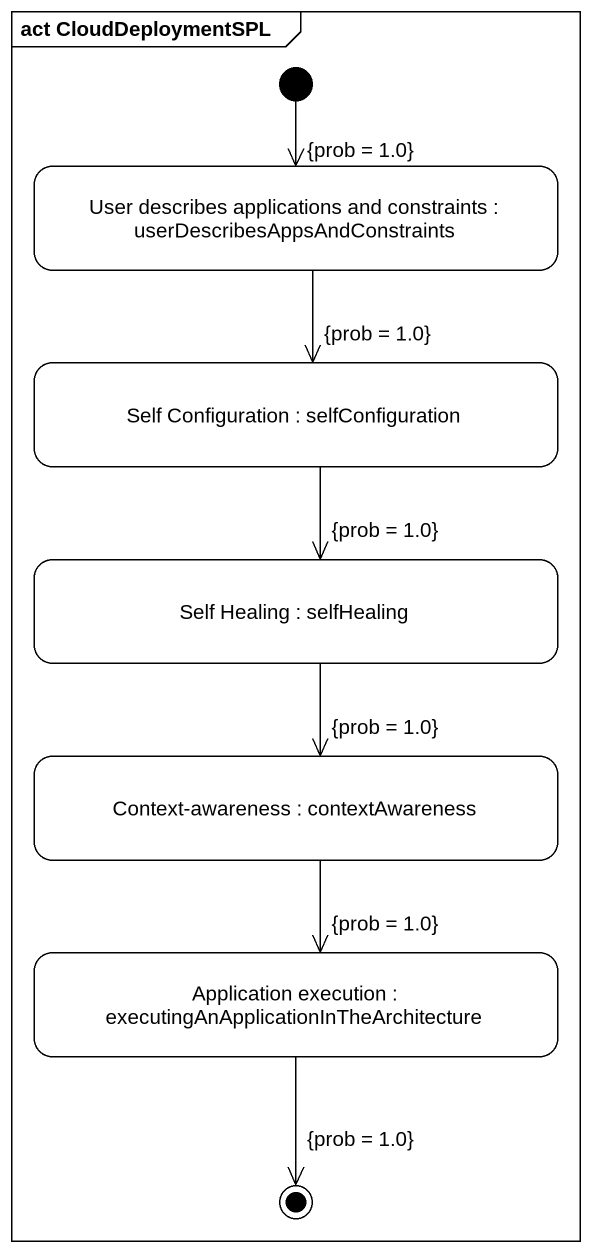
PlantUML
@startuml
mainframe act CloudDeploymentSPL
hide empty description
state "User describes applications and constraints : userDescribesAppsAndConstraints" as User_describes_applications
state "Self Configuration : selfConfiguration" as Self_Configuration
state "Self Healing : selfHealing" as Self_Healing
state "Context-awareness : contextAwareness" as Context_awareness
state "Application execution : executingAnApplicationInTheArchitecture" as Application_execution
[*] --> User_describes_applications : {prob = 1.0}
User_describes_applications --> Self_Configuration : {prob = 1.0}
Self_Configuration --> Self_Healing : {prob = 1.0}
Self_Healing --> Context_awareness : {prob = 1.0}
Context_awareness --> Application_execution : {prob = 1.0}
Application_execution --> [*] : {prob = 1.0}
@enduml
